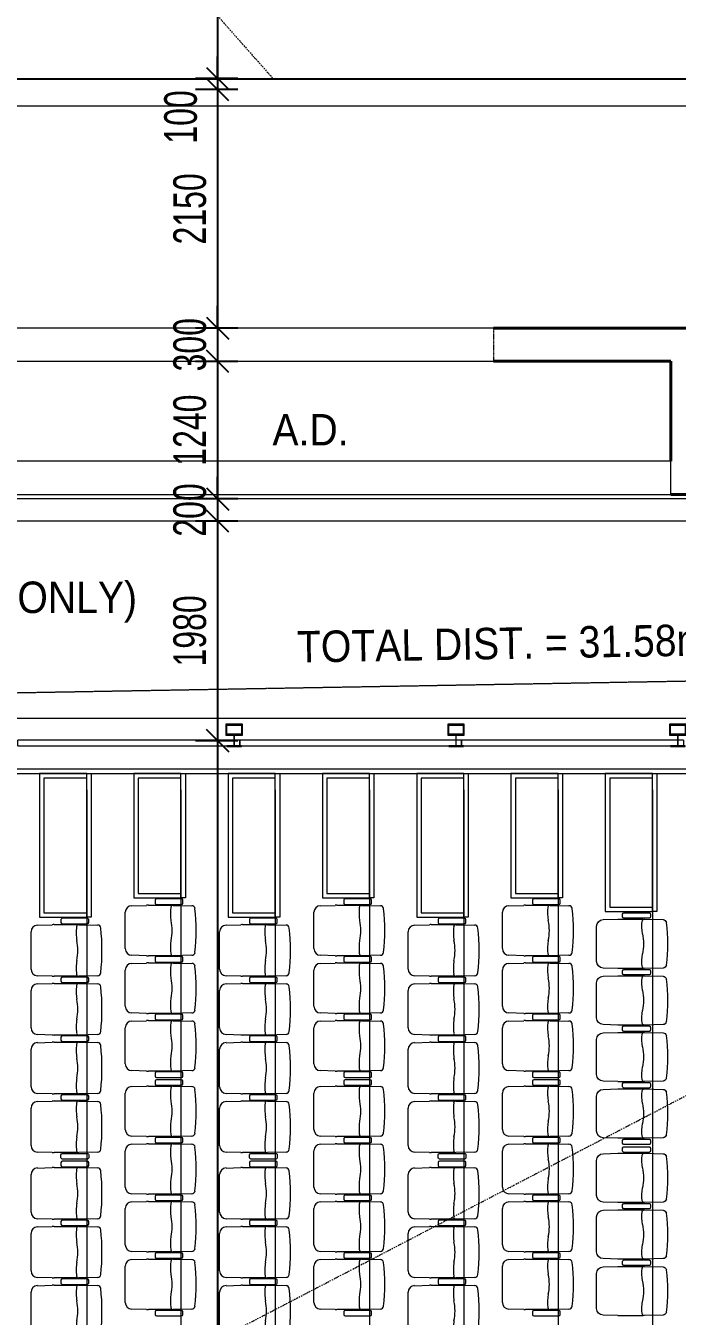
# Model space of a CAD drawing. Header units: millimetres. Extents: x 12827 to 178996, y -27589 to 73652.
# Drawn here: x 60911 to 66783, y 22699 to 34332 of the extents above; entities that cross this region are included whole.
import ezdxf

# ---------------------------------------------------------------- set-up
doc = ezdxf.new("R2010")
doc.units = ezdxf.units.MM
for name, pattern in [('Dash', [6, 3, -3]), ('Dash dot', [21, 10, -5, 1, -5]), ('Overhead', [3.96875, 2.38125, -1.5875])]:
    doc.linetypes.add(name, pattern=pattern)
for name, color, linetype, lineweight in [('A-ANNO-DIMS', 211, 'Continuous', 5), ('A-DETL', 90, 'Continuous', 9), ('A-DETL-HDLN', 90, 'Dash', 9), ('A-DETL-THIN', 151, 'Continuous', 9), ('A-FLOR', 192, 'Continuous', 9), ('A-FLOR-HRAL', 11, 'Continuous', 9), ('A-FLOR-OVHD', 1, 'Overhead', 9), ('A-WALL', 113, 'Continuous', 20), ('G-ANNO-TEXT', 231, 'Continuous', 5), ('P001', 131, 'Continuous', 9), ('P003', 231, 'Continuous', 9), ('P004', 41, 'Continuous', 9), ('P007', 191, 'Continuous', 9), ('P012', 201, 'Continuous', 9), ('P014', 61, 'Continuous', 9), ('P907', 195, 'Continuous', 9), ('P911', 155, 'Continuous', 9), ('P912', 205, 'Continuous', 9), ('S-COLS', 52, 'Continuous', 20), ('SEATING OPTION A PLAN_20181105_dwg _2_', 8, 'Continuous', 9)]:
    doc.layers.add(name, color=color, linetype=linetype, lineweight=lineweight)
doc.styles.add('Arial_2', font='arial.ttf', dxfattribs={"width": 0.7, "height": 295.05988})
doc.styles.add('Swis721 BT_1', font='swiss.ttf', dxfattribs={"width": 0.89, "height": 283.821263})
doc.dimstyles.new('Linear_-_1_5mm_Arial', dxfattribs={"dimscale": 304.8, "dimtxt": 300, "dimasz": 0.656168, "dimexe": 0.656168, "dimexo": 0.0625, "dimgap": 0.328084, "dimtad": 1, "dimdec": 0, "dimzin": 0, "dimdsep": 46, "dimtxsty": 'Arial_2', "dimblk1": 'OBLIQUE', "dimblk2": 'OBLIQUE', "dimsah": 1, "dimcen": 0.09, "dimadec": 0, "dimazin": 0, "dimtfac": 1, "dimtdec": 4, "dimtix": 1, "dimtmove": 0, "dimatfit": 3, "dimfxl": 0.656168, "dimfxlon": 1, "dimtvp": 1, "dimtolj": 1, "dimtzin": 0, "dimarcsym": 2})
doc.dimstyles.new('Linear_-_1_5mm_Arial_1', dxfattribs={"dimscale": 304.8, "dimtxt": 300, "dimasz": 0.656168, "dimexe": 0.656168, "dimexo": 0.0625, "dimgap": 0.328084, "dimtad": 1, "dimdec": 0, "dimzin": 0, "dimdsep": 46, "dimtxsty": 'Arial_2', "dimblk1": 'OBLIQUE', "dimblk2": 'OBLIQUE', "dimsah": 1, "dimcen": 0.09, "dimadec": 0, "dimazin": 0, "dimtfac": 1, "dimtdec": 4, "dimtix": 1, "dimtmove": 2, "dimatfit": 3, "dimfxl": 0.656168, "dimfxlon": 1, "dimtvp": 1, "dimtolj": 1, "dimtzin": 0, "dimarcsym": 2})

# ---------------------------------------------------------------- blocks, each defined once
blk = doc.blocks.new('SEATING OPTION A PLAN_20181105_dwg_Hr_ch_CS-01_hiji-19088041-Copy of 1_F')
at = {"layer": 'P003', "color": 253}
for p, q in [((-268, 13), (-268, -13)), ((-30, 25), (-256, 25)), ((-18, -13), (-18, 13)), ((-256, -25), (-30, -25))]:
    blk.add_line(p, q, dxfattribs=at)
for centre, start, end in [((-256, 13), 90, 180), ((-30, 13), 360, 90), ((-256, -13), 180, 270), ((-30, -13), 270, 0)]:
    blk.add_arc(centre, 12, start, end, dxfattribs=at)
blk = doc.blocks.new('SEATING OPTION A PLAN_20181105_dwg_B$3A57D8191-19088043-Copy of 1_F')
at = {"layer": 'P001', "color": 253}
for p, q in [((-503, 158), (-503, -158)), ((-311, 222), (-445, 218)), ((-93, 223), (-295, 223)), ((96, 218), (-72, 222)), ((-445, -218), (-311, -222)), ((-295, -222), (-93, -222)), ((-72, -222), (96, -218))]:
    blk.add_line(p, q, dxfattribs=at)
for centre, radius, start, end in [((-443, 158), 60, 91.7184, 180), ((-295, -327), 550, 90, 91.7184), ((352, 157), 447, 173.8758, 188.5782), ((-93, 183), 40, 71.95, 90), ((-73, 202), 20, 88.7726, 173.5969), ((96, 188), 30, 7.0549, 88.7726), ((-1469, 0), 1606, 353.1282, 6.8718), ((-490, 0), 410, 347.3196, 12.6804), ((352, -157), 447, 171.4218, 186.1242), ((-443, -158), 60, 180, 268.2816), ((-295, 328), 550, 268.2816, 270), ((-73, -202), 20, 186.4031, 271.2274), ((-93, -182), 40, 270, 288.05), ((96, -188), 30, 271.2274, 352.9451)]:
    blk.add_arc(centre, radius, start, end, dxfattribs=at)
blk = doc.blocks.new('SEATING OPTION A PLAN_20181105_dwg_Hr_ch_CS-01_hiji-19088044-Copy of 1_F')
at = {"layer": 'P003', "color": 253}
for p, q in [((-268, 13), (-268, -13)), ((-30, 25), (-256, 25)), ((-18, -13), (-18, 13)), ((-256, -25), (-30, -25))]:
    blk.add_line(p, q, dxfattribs=at)
for centre, start, end in [((-256, 13), 90, 180), ((-30, 13), 360, 90), ((-256, -13), 180, 270), ((-30, -13), 270, 0)]:
    blk.add_arc(centre, 12, start, end, dxfattribs=at)
blk = doc.blocks.new('SEATING OPTION A PLAN_20181105_dwg_B$AE7F12672-19088045-Copy of 1_F')
at = {"layer": 'P014', "color": 253}
for p, q in [((155166, 171874), (155334, 171878)), ((155355, 171878), (155557, 171878)), ((155573, 171878), (155707, 171874)), ((155765, 171814), (155765, 171487)), ((155334, 171424), (155166, 171427)), ((155557, 171423), (155355, 171423)), ((155707, 171428), (155573, 171424))]:
    blk.add_line(p, q, dxfattribs=at)
for centre, radius, start, end in [((156816, 171651), 1691, 173.3021, 186.6979), ((155166, 171844), 30, 91.2274, 172.9451), ((155335, 171858), 20, 6.4031, 91.2274), ((155355, 171838), 40, 90, 108.05), ((154871, 171810), 487, 351.7803, 5.8686), ((155557, 171328), 550, 88.2816, 90), ((155705, 171814), 60, 0, 88.2816), ((155752, 171651), 410, 167.3196, 192.6804), ((154871, 171491), 487, 354.1314, 8.2197), ((155705, 171487), 60, 271.7184, 360), ((155166, 171457), 30, 187.0549, 268.7726), ((155335, 171444), 20, 268.7726, 353.5969), ((155355, 171463), 40, 251.95, 270), ((155557, 171973), 550, 270, 271.7184)]:
    blk.add_arc(centre, radius, start, end, dxfattribs=at)
blk = doc.blocks.new('SEATING OPTION A PLAN_20181105_dwg_B$AA7CF0BD6-19088046-Copy of 1_F')
at = {"layer": 'P012', "color": 253}
for p, q in [((156016, 171779), (156184, 171783)), ((156205, 171783), (156407, 171783)), ((156423, 171783), (156557, 171779)), ((156615, 171719), (156615, 171382)), ((156184, 171319), (156016, 171322)), ((156407, 171318), (156205, 171318)), ((156557, 171323), (156423, 171319))]:
    blk.add_line(p, q, dxfattribs=at)
for centre, radius, start, end in [((157752, 171551), 1777, 173.4674, 186.5326), ((156016, 171749), 30, 91.2274, 172.9451), ((156185, 171763), 20, 6.4031, 91.2274), ((156205, 171743), 40, 90, 108.05), ((155679, 171713), 528, 352.11, 5.6334), ((156407, 171233), 550, 88.2816, 90), ((156555, 171719), 60, 0, 88.2816), ((156602, 171551), 410, 167.3196, 192.6804), ((155679, 171388), 528, 354.3666, 7.89), ((156555, 171382), 60, 271.7184, 360), ((156016, 171352), 30, 187.0549, 268.7726), ((156185, 171339), 20, 268.7726, 353.5969), ((156205, 171358), 40, 251.95, 270), ((156407, 171868), 550, 270, 271.7184)]:
    blk.add_arc(centre, radius, start, end, dxfattribs=at)
blk = doc.blocks.new('SEATING OPTION A PLAN_20181105_dwg _2_-19088040-Copy of 1_F')
at = {"layer": 'P004', "color": 253, "flags": 128}
for points in [[(2268, 36759), (1843, 36759), (1843, 35464), (2268, 35464)], [(3118, 36759), (2693, 36759), (2693, 35639), (3118, 35639)], [(3968, 36759), (3543, 36759), (3543, 35464), (3968, 35464)], [(4818, 36759), (4393, 36759), (4393, 35639), (4818, 35639)], [(5668, 36759), (5243, 36759), (5243, 35464), (5668, 35464)], [(6518, 36759), (6093, 36759), (6093, 35639), (6518, 35639)], [(7368, 36759), (6943, 36759), (6943, 35514), (7368, 35514)]]:
    blk.add_lwpolyline(points, close=True, dxfattribs=at)
at = {"layer": 'P007', "color": 253}
blk.add_line((-1132, 36759), (13623, 36759), dxfattribs=at)
at = {"layer": 'P907', "color": 253}
for p, q in [((2268, 36612), (2268, 20882)), ((3118, 36612), (3118, 20882)), ((3968, 36612), (3968, 20882)), ((4818, 36612), (4818, 20882)), ((5668, 36612), (5668, 20882)), ((6518, 36612), (6518, 20882)), ((7368, 36612), (7368, 20882))]:
    blk.add_line(p, q, dxfattribs=at)
at = {"layer": 'P911', "color": 253, "flags": 128}
for points in [[(2268, 36719), (1883, 36719), (1883, 35504), (2268, 35504)], [(2268, 36759), (2308, 36759), (2308, 35464), (2268, 35464)], [(3118, 36719), (2733, 36719), (2733, 35679), (3118, 35679)], [(3118, 36759), (3158, 36759), (3158, 35639), (3118, 35639)], [(3968, 36719), (3583, 36719), (3583, 35504), (3968, 35504)], [(3968, 36759), (4008, 36759), (4008, 35464), (3968, 35464)], [(4818, 36719), (4433, 36719), (4433, 35679), (4818, 35679)], [(4818, 36759), (4858, 36759), (4858, 35639), (4818, 35639)], [(5668, 36719), (5283, 36719), (5283, 35504), (5668, 35504)], [(5668, 36759), (5708, 36759), (5708, 35464), (5668, 35464)], [(6518, 36719), (6133, 36719), (6133, 35679), (6518, 35679)], [(6518, 36759), (6558, 36759), (6558, 35639), (6518, 35639)], [(7368, 36719), (6983, 36719), (6983, 35554), (7368, 35554)], [(7368, 36759), (7408, 36759), (7408, 35514), (7368, 35514)]]:
    blk.add_lwpolyline(points, close=True, dxfattribs=at)
at = {"layer": 'P912', "color": 253}
blk.add_line((-1132, 36759), (13623, 36759), dxfattribs=at)
at = {"layer": 'P912', "color": 253, "flags": 128}
blk.add_lwpolyline([(13623, 36799), (-1132, 36799), (-1132, 36759)], dxfattribs=at)
for p in [(3154, 35604), (4854, 35604), (6554, 35604), (2304, 35429), (4004, 35429), (5704, 35429), (3154, 35084), (3154, 35084), (4854, 35084), (4854, 35084), (6554, 35084), (6554, 35084), (2304, 34899), (4004, 34899), (5704, 34899), (3154, 34564), (4854, 34564), (6554, 34564), (2304, 34369), (4004, 34369), (5704, 34369), (3154, 34044), (3154, 33974), (4854, 34044), (4854, 33974), (6554, 34044), (6554, 33974), (2304, 33839), (4004, 33839), (5704, 33839), (3154, 33454), (4854, 33454), (6554, 33454), (2304, 33239), (4004, 33239), (5704, 33239), (3154, 32934), (3154, 32934), (4854, 32934), (4854, 32934), (6554, 32934), (6554, 32934), (2304, 32709), (4004, 32709), (5704, 32709), (3154, 32414), (4854, 32414), (6554, 32414), (2304, 32179), (4004, 32179), (5704, 32179), (3154, 31894), (4854, 31894), (6554, 31894)]:
    blk.add_blockref('SEATING OPTION A PLAN_20181105_dwg_Hr_ch_CS-01_hiji-19088044-Copy of 1_F', p)
at = {"rotation": 180}
for name, p in [('SEATING OPTION A PLAN_20181105_dwg_B$AE7F12672-19088045-Copy of 1_F', (158381, 206995)), ('SEATING OPTION A PLAN_20181105_dwg_B$AE7F12672-19088045-Copy of 1_F', (160081, 206995)), ('SEATING OPTION A PLAN_20181105_dwg_B$AE7F12672-19088045-Copy of 1_F', (161781, 206995)), ('SEATING OPTION A PLAN_20181105_dwg_B$AA7CF0BD6-19088046-Copy of 1_F', (158381, 206715)), ('SEATING OPTION A PLAN_20181105_dwg_B$AA7CF0BD6-19088046-Copy of 1_F', (160081, 206715)), ('SEATING OPTION A PLAN_20181105_dwg_B$AA7CF0BD6-19088046-Copy of 1_F', (161781, 206715)), ('SEATING OPTION A PLAN_20181105_dwg_B$AE7F12672-19088045-Copy of 1_F', (158381, 206475)), ('SEATING OPTION A PLAN_20181105_dwg_B$AE7F12672-19088045-Copy of 1_F', (160081, 206475)), ('SEATING OPTION A PLAN_20181105_dwg_B$AE7F12672-19088045-Copy of 1_F', (161781, 206475)), ('SEATING OPTION A PLAN_20181105_dwg_B$AA7CF0BD6-19088046-Copy of 1_F', (158381, 206185)), ('SEATING OPTION A PLAN_20181105_dwg_B$AA7CF0BD6-19088046-Copy of 1_F', (160081, 206185)), ('SEATING OPTION A PLAN_20181105_dwg_B$AA7CF0BD6-19088046-Copy of 1_F', (161781, 206185)), ('SEATING OPTION A PLAN_20181105_dwg_B$AE7F12672-19088045-Copy of 1_F', (158381, 205955)), ('SEATING OPTION A PLAN_20181105_dwg_B$AE7F12672-19088045-Copy of 1_F', (160081, 205955)), ('SEATING OPTION A PLAN_20181105_dwg_B$AE7F12672-19088045-Copy of 1_F', (161781, 205955)), ('SEATING OPTION A PLAN_20181105_dwg_B$AA7CF0BD6-19088046-Copy of 1_F', (158381, 205655)), ('SEATING OPTION A PLAN_20181105_dwg_B$AA7CF0BD6-19088046-Copy of 1_F', (160081, 205655)), ('SEATING OPTION A PLAN_20181105_dwg_B$AA7CF0BD6-19088046-Copy of 1_F', (161781, 205655)), ('SEATING OPTION A PLAN_20181105_dwg_B$AE7F12672-19088045-Copy of 1_F', (158381, 205365)), ('SEATING OPTION A PLAN_20181105_dwg_B$AE7F12672-19088045-Copy of 1_F', (160081, 205365)), ('SEATING OPTION A PLAN_20181105_dwg_B$AE7F12672-19088045-Copy of 1_F', (161781, 205365)), ('SEATING OPTION A PLAN_20181105_dwg_B$AA7CF0BD6-19088046-Copy of 1_F', (158381, 205125)), ('SEATING OPTION A PLAN_20181105_dwg_B$AA7CF0BD6-19088046-Copy of 1_F', (160081, 205125)), ('SEATING OPTION A PLAN_20181105_dwg_B$AA7CF0BD6-19088046-Copy of 1_F', (161781, 205125)), ('SEATING OPTION A PLAN_20181105_dwg_B$AE7F12672-19088045-Copy of 1_F', (158381, 204845)), ('SEATING OPTION A PLAN_20181105_dwg_B$AE7F12672-19088045-Copy of 1_F', (160081, 204845)), ('SEATING OPTION A PLAN_20181105_dwg_B$AE7F12672-19088045-Copy of 1_F', (161781, 204845)), ('SEATING OPTION A PLAN_20181105_dwg_B$AA7CF0BD6-19088046-Copy of 1_F', (158381, 204525)), ('SEATING OPTION A PLAN_20181105_dwg_B$AA7CF0BD6-19088046-Copy of 1_F', (160081, 204525)), ('SEATING OPTION A PLAN_20181105_dwg_B$AA7CF0BD6-19088046-Copy of 1_F', (161781, 204525)), ('SEATING OPTION A PLAN_20181105_dwg_B$AE7F12672-19088045-Copy of 1_F', (158381, 204325)), ('SEATING OPTION A PLAN_20181105_dwg_B$AE7F12672-19088045-Copy of 1_F', (160081, 204325)), ('SEATING OPTION A PLAN_20181105_dwg_B$AE7F12672-19088045-Copy of 1_F', (161781, 204325)), ('SEATING OPTION A PLAN_20181105_dwg_B$AA7CF0BD6-19088046-Copy of 1_F', (158381, 203995)), ('SEATING OPTION A PLAN_20181105_dwg_B$AA7CF0BD6-19088046-Copy of 1_F', (160081, 203995)), ('SEATING OPTION A PLAN_20181105_dwg_B$AA7CF0BD6-19088046-Copy of 1_F', (161781, 203995)), ('SEATING OPTION A PLAN_20181105_dwg_B$AE7F12672-19088045-Copy of 1_F', (158381, 203805)), ('SEATING OPTION A PLAN_20181105_dwg_B$AE7F12672-19088045-Copy of 1_F', (160081, 203805)), ('SEATING OPTION A PLAN_20181105_dwg_B$AE7F12672-19088045-Copy of 1_F', (161781, 203805)), ('SEATING OPTION A PLAN_20181105_dwg_B$AA7CF0BD6-19088046-Copy of 1_F', (158381, 203465)), ('SEATING OPTION A PLAN_20181105_dwg_B$AA7CF0BD6-19088046-Copy of 1_F', (160081, 203465)), ('SEATING OPTION A PLAN_20181105_dwg_B$AA7CF0BD6-19088046-Copy of 1_F', (161781, 203465))]:
    blk.add_blockref(name, p, dxfattribs=at)
at = {"extrusion": (0, 0, -1), "zscale": -1, "rotation": 180}
for name, p in [('SEATING OPTION A PLAN_20181105_dwg_Hr_ch_CS-01_hiji-19088041-Copy of 1_F', (-7368, 35479)), ('SEATING OPTION A PLAN_20181105_dwg_B$3A57D8191-19088043-Copy of 1_F', (-7368, 35224)), ('SEATING OPTION A PLAN_20181105_dwg_B$3A57D8191-19088043-Copy of 1_F', (-7368, 34714)), ('SEATING OPTION A PLAN_20181105_dwg_Hr_ch_CS-01_hiji-19088041-Copy of 1_F', (-7368, 34969)), ('SEATING OPTION A PLAN_20181105_dwg_Hr_ch_CS-01_hiji-19088041-Copy of 1_F', (-7368, 34459)), ('SEATING OPTION A PLAN_20181105_dwg_B$3A57D8191-19088043-Copy of 1_F', (-7368, 34204)), ('SEATING OPTION A PLAN_20181105_dwg_Hr_ch_CS-01_hiji-19088041-Copy of 1_F', (-7368, 33949)), ('SEATING OPTION A PLAN_20181105_dwg_B$3A57D8191-19088043-Copy of 1_F', (-7368, 33694)), ('SEATING OPTION A PLAN_20181105_dwg_Hr_ch_CS-01_hiji-19088041-Copy of 1_F', (-7368, 33439)), ('SEATING OPTION A PLAN_20181105_dwg_Hr_ch_CS-01_hiji-19088041-Copy of 1_F', (-7368, 33369)), ('SEATING OPTION A PLAN_20181105_dwg_Hr_ch_CS-01_hiji-19088041-Copy of 1_F', (-2304, 33309)), ('SEATING OPTION A PLAN_20181105_dwg_Hr_ch_CS-01_hiji-19088041-Copy of 1_F', (-4004, 33309)), ('SEATING OPTION A PLAN_20181105_dwg_Hr_ch_CS-01_hiji-19088041-Copy of 1_F', (-5704, 33309)), ('SEATING OPTION A PLAN_20181105_dwg_B$3A57D8191-19088043-Copy of 1_F', (-7368, 33114)), ('SEATING OPTION A PLAN_20181105_dwg_B$3A57D8191-19088043-Copy of 1_F', (-7368, 32604)), ('SEATING OPTION A PLAN_20181105_dwg_Hr_ch_CS-01_hiji-19088041-Copy of 1_F', (-7368, 32859)), ('SEATING OPTION A PLAN_20181105_dwg_Hr_ch_CS-01_hiji-19088041-Copy of 1_F', (-7368, 32349)), ('SEATING OPTION A PLAN_20181105_dwg_B$3A57D8191-19088043-Copy of 1_F', (-7368, 32094))]:
    blk.add_blockref(name, p, dxfattribs=at)
blk = doc.blocks.new('Railing - T PROFILE-16174661-Copy of 1_F')
at = {"layer": 'A-FLOR-HRAL'}
for p, q in [((8, -9), (3, -9)), ((3, -9), (3, -142)), ((8, -68), (8, -9)), ((8, -142), (8, -83)), ((105, -73), (13, -73)), ((13, -78), (105, -78)), ((205, 0), (105, 0)), ((105, 0), (105, -73)), ((105, -78), (105, -150)), ((115, -10), (195, -10)), ((115, -140), (115, -10)), ((195, -10), (195, -140)), ((205, -150), (205, 0)), ((3, -142), (8, -142)), ((105, -150), (205, -150)), ((195, -140), (115, -140))]:
    blk.add_line(p, q, dxfattribs=at)
for centre, start, end in [((13, -68), 189.2953, 270), ((13, -68), 189.2953, 229.6476), ((13, -83), 90, 180), ((13, -83), 135, 180)]:
    blk.add_arc(centre, 5, start, end, dxfattribs=at)
blk = doc.blocks.new('Railing - Railing-12128256-Copy of 1_F')
at = {"layer": 'A-FLOR-HRAL'}
for p, q in [((62787, 27892), (60839, 27892)), ((60839, 27842), (60839, 27892)), ((60839, 27842), (62786, 27842)), ((62839, 27892), (62792, 27892)), ((62793, 27842), (62839, 27842)), ((62839, 27892), (62839, 27842))]:
    blk.add_line(p, q, dxfattribs=at)
at = {"rotation": 89.9999999999807}
blk.add_blockref('Railing - T PROFILE-16174661-Copy of 1_F', (62714, 27832), dxfattribs=at)
blk = doc.blocks.new('Railing - Railing-12128266-Copy of 1_F')
at = {"layer": 'A-FLOR-HRAL'}
for p, q in [((64787, 27892), (62839, 27892)), ((62839, 27842), (62839, 27892)), ((62839, 27842), (64786, 27842)), ((64839, 27892), (64792, 27892)), ((64793, 27842), (64839, 27842)), ((64839, 27892), (64839, 27842))]:
    blk.add_line(p, q, dxfattribs=at)
at = {"rotation": 89.9999999999807}
blk.add_blockref('Railing - T PROFILE-16174661-Copy of 1_F', (64714, 27832), dxfattribs=at)
blk = doc.blocks.new('Railing - Railing-12128276-Copy of 1_F')
at = {"layer": 'A-FLOR-HRAL'}
for p, q in [((66787, 27892), (64839, 27892)), ((64839, 27842), (64839, 27892)), ((64839, 27842), (66786, 27842)), ((66839, 27892), (66792, 27892)), ((66793, 27842), (66839, 27842)), ((66839, 27892), (66839, 27842))]:
    blk.add_line(p, q, dxfattribs=at)
at = {"rotation": 89.9999999999807}
blk.add_blockref('Railing - T PROFILE-16174661-Copy of 1_F', (66714, 27832), dxfattribs=at)
blk = doc.blocks.new('Railings 7 - Railings 7-18739482-Copy of 1_F')
at = {"layer": 'A-FLOR-HRAL', "lineweight": 20}
for p, q in [((75192, 33847), (52879, 33847)), ((52879, 33610), (75428, 33610))]:
    blk.add_line(p, q, dxfattribs=at)
blk = doc.blocks.new('_Oblique')
at = {"color": 0, "linetype": 'ByBlock', "lineweight": -2}
blk.add_line((-0.5, -0.5), (0.5, 0.5), dxfattribs=at)
blk = doc.blocks.new('DIMBLOCK70-Copy of 1_F')
at = {"layer": 'A-ANNO-DIMS', "color": 0, "lineweight": -2, "transparency": 16777216}
for p, q in [((62821, 37257), (62440, 37257)), ((62640, 37257), (62640, 33857)), ((62821, 33857), (62440, 33857))]:
    blk.add_line(p, q, dxfattribs=at)
at = {"layer": 'Defpoints', "color": 0, "transparency": 16777216}
for p in [(62840, 37257), (62640, 33857), (62840, 33857)]:
    blk.add_point(p, dxfattribs=at)
at = {"layer": 'A-ANNO-DIMS', "color": 0, "lineweight": -2, "transparency": 16777216, "xscale": 200, "yscale": 200, "zscale": 200}
for p, rotation in [((62640, 37257), 90), ((62640, 33857), 270)]:
    blk.add_blockref('_Oblique', p, dxfattribs=dict(at, rotation=rotation))
at = {"layer": 'A-ANNO-DIMS', "color": 0, "transparency": 16777216, "insert": (62390, 35557), "char_height": 295.1, "width": 753.23, "attachment_point": 5, "rotation": 90, "style": 'Arial_2'}
blk.add_mtext('\\A1;3400', dxfattribs=at)
blk = doc.blocks.new('DIMBLOCK71-Copy of 1_F')
at = {"layer": 'A-ANNO-DIMS', "color": 0, "lineweight": -2, "transparency": 16777216}
for p, q in [((62640, 33857), (62640, 34057)), ((62821, 33857), (62440, 33857)), ((62640, 33857), (62640, 33757)), ((62821, 33757), (62440, 33757)), ((62640, 33757), (62640, 33557))]:
    blk.add_line(p, q, dxfattribs=at)
at = {"layer": 'Defpoints', "color": 0, "transparency": 16777216}
for p in [(62840, 33857), (62640, 33757), (62840, 33757)]:
    blk.add_point(p, dxfattribs=at)
at = {"layer": 'A-ANNO-DIMS', "color": 0, "lineweight": -2, "transparency": 16777216, "xscale": 200, "yscale": 200, "zscale": 200}
for p, rotation in [((62640, 33857), 270), ((62640, 33757), 90)]:
    blk.add_blockref('_Oblique', p, dxfattribs=dict(at, rotation=rotation))
at = {"layer": 'A-ANNO-DIMS', "color": 0, "transparency": 16777216, "insert": (62158, 33270), "char_height": 295.1, "width": 564.92, "attachment_point": 1, "rotation": 90, "line_spacing_factor": 0.938532, "style": 'Arial_2'}
blk.add_mtext('\\A1;100', dxfattribs=at)
blk = doc.blocks.new('DIMBLOCK72-Copy of 1_F')
at = {"layer": 'A-ANNO-DIMS', "color": 0, "lineweight": -2, "transparency": 16777216}
for p, q in [((62821, 33757), (62440, 33757)), ((62640, 33757), (62640, 31607)), ((62821, 31607), (62440, 31607))]:
    blk.add_line(p, q, dxfattribs=at)
at = {"layer": 'Defpoints', "color": 0, "transparency": 16777216}
for p in [(62840, 33757), (62640, 31607), (62840, 31607)]:
    blk.add_point(p, dxfattribs=at)
at = {"layer": 'A-ANNO-DIMS', "color": 0, "lineweight": -2, "transparency": 16777216, "xscale": 200, "yscale": 200, "zscale": 200}
for p, rotation in [((62640, 33757), 90), ((62640, 31607), 270)]:
    blk.add_blockref('_Oblique', p, dxfattribs=dict(at, rotation=rotation))
at = {"layer": 'A-ANNO-DIMS', "color": 0, "transparency": 16777216, "insert": (62390, 32682), "char_height": 295.1, "width": 753.23, "attachment_point": 5, "rotation": 90, "style": 'Arial_2'}
blk.add_mtext('\\A1;2150', dxfattribs=at)
blk = doc.blocks.new('DIMBLOCK73-Copy of 1_F')
at = {"layer": 'A-ANNO-DIMS', "color": 0, "lineweight": -2, "transparency": 16777216}
for p, q in [((62640, 31607), (62640, 31807)), ((62821, 31607), (62440, 31607)), ((62640, 31607), (62640, 31307)), ((62821, 31307), (62440, 31307)), ((62640, 31307), (62640, 31107))]:
    blk.add_line(p, q, dxfattribs=at)
at = {"layer": 'Defpoints', "color": 0, "transparency": 16777216}
for p in [(62840, 31607), (62640, 31307), (62840, 31307)]:
    blk.add_point(p, dxfattribs=at)
at = {"layer": 'A-ANNO-DIMS', "color": 0, "lineweight": -2, "transparency": 16777216, "xscale": 200, "yscale": 200, "zscale": 200}
for p, rotation in [((62640, 31607), 270), ((62640, 31307), 90)]:
    blk.add_blockref('_Oblique', p, dxfattribs=dict(at, rotation=rotation))
at = {"layer": 'A-ANNO-DIMS', "color": 0, "transparency": 16777216, "insert": (62390, 31457), "char_height": 295.1, "width": 564.92, "attachment_point": 5, "rotation": 90, "style": 'Arial_2'}
blk.add_mtext('\\A1;300', dxfattribs=at)
blk = doc.blocks.new('DIMBLOCK74-Copy of 1_F')
at = {"layer": 'A-ANNO-DIMS', "color": 0, "lineweight": -2, "transparency": 16777216}
for p, q in [((62821, 31307), (62440, 31307)), ((62640, 31307), (62640, 30067)), ((62821, 30067), (62440, 30067))]:
    blk.add_line(p, q, dxfattribs=at)
at = {"layer": 'Defpoints', "color": 0, "transparency": 16777216}
for p in [(62840, 31307), (62640, 30067), (62840, 30067)]:
    blk.add_point(p, dxfattribs=at)
at = {"layer": 'A-ANNO-DIMS', "color": 0, "lineweight": -2, "transparency": 16777216, "xscale": 200, "yscale": 200, "zscale": 200}
for p, rotation in [((62640, 31307), 90), ((62640, 30067), 270)]:
    blk.add_blockref('_Oblique', p, dxfattribs=dict(at, rotation=rotation))
at = {"layer": 'A-ANNO-DIMS', "color": 0, "transparency": 16777216, "insert": (62390, 30687), "char_height": 295.1, "width": 753.23, "attachment_point": 5, "rotation": 90, "style": 'Arial_2'}
blk.add_mtext('\\A1;1240', dxfattribs=at)
blk = doc.blocks.new('DIMBLOCK75-Copy of 1_F')
at = {"layer": 'A-ANNO-DIMS', "color": 0, "lineweight": -2, "transparency": 16777216}
for p, q in [((62640, 30067), (62640, 30267)), ((62821, 30067), (62440, 30067)), ((62640, 30067), (62640, 29867)), ((62821, 29867), (62440, 29867)), ((62640, 29867), (62640, 29667))]:
    blk.add_line(p, q, dxfattribs=at)
at = {"layer": 'Defpoints', "color": 0, "transparency": 16777216}
for p in [(62840, 30067), (62640, 29867), (62840, 29867)]:
    blk.add_point(p, dxfattribs=at)
at = {"layer": 'A-ANNO-DIMS', "color": 0, "lineweight": -2, "transparency": 16777216, "xscale": 200, "yscale": 200, "zscale": 200}
for p, rotation in [((62640, 30067), 270), ((62640, 29867), 90)]:
    blk.add_blockref('_Oblique', p, dxfattribs=dict(at, rotation=rotation))
at = {"layer": 'A-ANNO-DIMS', "color": 0, "transparency": 16777216, "insert": (62390, 29967), "char_height": 295.1, "width": 564.92, "attachment_point": 5, "rotation": 90, "style": 'Arial_2'}
blk.add_mtext('\\A1;200', dxfattribs=at)
blk = doc.blocks.new('DIMBLOCK76-Copy of 1_F')
at = {"layer": 'A-ANNO-DIMS', "color": 0, "lineweight": -2, "transparency": 16777216}
for p, q in [((62821, 29867), (62440, 29867)), ((62640, 29867), (62640, 27887)), ((62821, 27887), (62440, 27887))]:
    blk.add_line(p, q, dxfattribs=at)
at = {"layer": 'Defpoints', "color": 0, "transparency": 16777216}
for p in [(62840, 29867), (62640, 27887), (62840, 27887)]:
    blk.add_point(p, dxfattribs=at)
at = {"layer": 'A-ANNO-DIMS', "color": 0, "lineweight": -2, "transparency": 16777216, "xscale": 200, "yscale": 200, "zscale": 200}
for p, rotation in [((62640, 29867), 90), ((62640, 27887), 270)]:
    blk.add_blockref('_Oblique', p, dxfattribs=dict(at, rotation=rotation))
at = {"layer": 'A-ANNO-DIMS', "color": 0, "transparency": 16777216, "insert": (62390, 28877), "char_height": 295.1, "width": 753.23, "attachment_point": 5, "rotation": 90, "style": 'Arial_2'}
blk.add_mtext('\\A1;1980', dxfattribs=at)
blk = doc.blocks.new('DIMBLOCK77-Copy of 1_F')
at = {"layer": 'A-ANNO-DIMS', "color": 0, "lineweight": -2, "transparency": 16777216}
for p, q in [((62821, 27887), (62440, 27887)), ((62640, 27887), (62640, 11577)), ((62821, 11577), (62440, 11577))]:
    blk.add_line(p, q, dxfattribs=at)
at = {"layer": 'Defpoints', "color": 0, "transparency": 16777216}
for p in [(62840, 27887), (62640, 11577), (62840, 11577)]:
    blk.add_point(p, dxfattribs=at)
at = {"layer": 'A-ANNO-DIMS', "color": 0, "lineweight": -2, "transparency": 16777216, "xscale": 200, "yscale": 200, "zscale": 200}
for p, rotation in [((62640, 27887), 90), ((62640, 11577), 270)]:
    blk.add_blockref('_Oblique', p, dxfattribs=dict(at, rotation=rotation))
at = {"layer": 'A-ANNO-DIMS', "color": 0, "transparency": 16777216, "insert": (62390, 19732), "char_height": 295.1, "width": 941.54, "attachment_point": 5, "rotation": 90, "style": 'Arial_2'}
blk.add_mtext('\\A1;16310', dxfattribs=at)

msp = doc.modelspace()

# ---------------------------------------------------------------- linework, layer by layer
at = {"layer": 'A-DETL', "linetype": 'Dash dot'}
for p, q in [((52714.29296, 45632.48547), (63139.29296, 33857.48546)), ((41766.36231, 11621.79435), (72814.29296, 27786.04181))]:
    msp.add_line(p, q, dxfattribs=at)
at = {"layer": 'A-DETL-HDLN'}
msp.add_line((73364.56918, 28535.98389), (58368.57179, 28274.22778), dxfattribs=at)
at = {"layer": 'A-DETL-THIN'}
for p, q in [((66726.79297, 30407.48546), (58714.29299, 30407.48546)), ((66726.79297, 30107.48546), (66726.79297, 30407.48546)), ((58714.29299, 30107.48546), (66726.79297, 30107.48546))]:
    msp.add_line(p, q, dxfattribs=at)
at = {"layer": 'A-FLOR', "color": 50, "lineweight": 15}
msp.add_line((73014.29296, 28087.48546), (41679.42736, 28087.48546), dxfattribs=at)
at = {"layer": 'A-FLOR-OVHD'}
msp.add_line((65126.79297, 31607.48546), (65126.79297, 31307.48546), dxfattribs=at)
at = {"layer": 'A-WALL'}
for p, q in [((52789.29296, 33857.48546), (75191.91345, 33857.48546)), ((65126.79297, 31607.48546), (60314.29297, 31607.48546)), ((60314.29297, 31307.48546), (65126.79297, 31307.48546)), ((71889.23756, 30067.48546), (50352.29296, 30067.48546)), ((74949.293, 29867.48546), (50352.29296, 29867.48546))]:
    msp.add_line(p, q, dxfattribs=at)
at = {"layer": 'A-WALL', "color": 10, "lineweight": 40}
for p, q in [((66726.79297, 31607.48546), (65126.79297, 31607.48546)), ((65126.79297, 31307.48546), (66726.79297, 31307.48546))]:
    msp.add_line(p, q, dxfattribs=at)
at = {"layer": 'S-COLS', "color": 10, "lineweight": 40}
for p, q in [((67526.79297, 31607.48546), (66726.79297, 31607.48546)), ((66726.79297, 31307.48546), (66726.79297, 30407.48546)), ((66726.79297, 30107.48546), (67526.79297, 30107.48546))]:
    msp.add_line(p, q, dxfattribs=at)

# ---------------------------------------------------------------- block references
at = {"layer": 'A-FLOR-HRAL', "lineweight": 20}
msp.add_blockref('Railings 7 - Railings 7-18739482-Copy of 1_F', (0, 0), dxfattribs=at)
at = {"layer": 'A-FLOR-HRAL'}
for name in ['Railing - Railing-12128256-Copy of 1_F', 'Railing - Railing-12128266-Copy of 1_F', 'Railing - Railing-12128276-Copy of 1_F']:
    msp.add_blockref(name, (0, 0), dxfattribs=at)
at = {"layer": 'SEATING OPTION A PLAN_20181105_dwg _2_', "color": 253}
msp.add_blockref('SEATING OPTION A PLAN_20181105_dwg _2_-19088040-Copy of 1_F', (59191.5567, -9168.19575), dxfattribs=at)

# ---------------------------------------------------------------- texts
at = {"layer": 'G-ANNO-TEXT', "color": 7, "attachment_point": 1, "line_spacing_factor": 1.00667, "style": 'Swis721 BT_1'}
for s, insert, char_height, width in [('A.D.', (63134.21572, 30832.73581), 283.821263, 792), ('MAINTENANCE GALLERY\\P(FOR MINATENANCE STAFF ONLY)', (55993.30503, 29798.21757), 283.8212635, 6811.2)]:
    msp.add_mtext(s, dxfattribs=dict(at, insert=insert, char_height=char_height, width=width))
at = {"layer": 'G-ANNO-TEXT', "color": 7, "insert": (63352.71338, 28874.83083), "char_height": 283.8212635, "width": 5817.6, "attachment_point": 1, "rotation": 1, "line_spacing_factor": 1.00667, "style": 'Swis721 BT_1'}
msp.add_mtext('TOTAL DIST. = 31.58m < 36m', dxfattribs=at)

# ---------------------------------------------------------------- dimensions: what is measured, and where the dimension line sits
at = {"layer": 'A-ANNO-DIMS'}
for base, p1, p2, override, picture, middle in [((62640.38401, 33857.48546), (62840.38401, 37257.48546), (62840.38401, 33857.48546), {"dimpost": '<>', "dimfxl": 3399.999996}, 'DIMBLOCK70-Copy of 1_F', (62389.63377, 35557.48546)), ((62640.38401, 31607.48546), (62840.38401, 33757.48546), (62840.38401, 31607.48546), {"dimpost": '<>', "dimfxl": 2150}, 'DIMBLOCK72-Copy of 1_F', (62389.7344, 32682.48546)), ((62640.38401, 31307.48546), (62840.38401, 31607.48546), (62840.38401, 31307.48546), {"dimpost": '<>', "dimfxl": 300}, 'DIMBLOCK73-Copy of 1_F', (62389.63377, 31457.48546)), ((62640.38401, 30067.48546), (62840.38401, 31307.48546), (62840.38401, 30067.48546), {"dimpost": '<>', "dimfxl": 1240}, 'DIMBLOCK74-Copy of 1_F', (62389.7344, 30687.48546)), ((62640.38401, 29867.48546), (62840.38401, 30067.48546), (62840.38401, 29867.48546), {"dimpost": '<>', "dimfxl": 200}, 'DIMBLOCK75-Copy of 1_F', (62389.7344, 29967.48546)), ((62640.38401, 27887.48546), (62840.38401, 29867.48546), (62840.38401, 27887.48546), {"dimpost": '<>', "dimfxl": 1980}, 'DIMBLOCK76-Copy of 1_F', (62389.7344, 28877.48546)), ((62640.38401, 11577.48541), (62840.38401, 27887.48546), (62840.38401, 11577.48541), {"dimpost": '<>', "dimfxl": 16310.00005}, 'DIMBLOCK77-Copy of 1_F', (62389.63377, 19732.48544))]:
    dim = msp.add_linear_dim(base=base, p1=p1, p2=p2, angle=90, dimstyle='Linear_-_1_5mm_Arial', override=override, dxfattribs=at)
    dim.commit()
    dim.dimension.update_dxf_attribs({"geometry": picture, "text_midpoint": middle})
dim = msp.add_linear_dim(base=(62640.38401, 33757.48546), p1=(62840.38401, 33857.48546), p2=(62840.38401, 33757.48546), angle=90, dimstyle='Linear_-_1_5mm_Arial_1', override={"dimpost": '<>', "dimfxl": 100}, dxfattribs=at)
dim.commit()
dim.dimension.update_dxf_attribs({"geometry": 'DIMBLOCK71-Copy of 1_F', "text_midpoint": (62354.33841, 33552.82436), "dimtype": 160, "text_rotation": 90})

doc.saveas('drawing.dxf')
